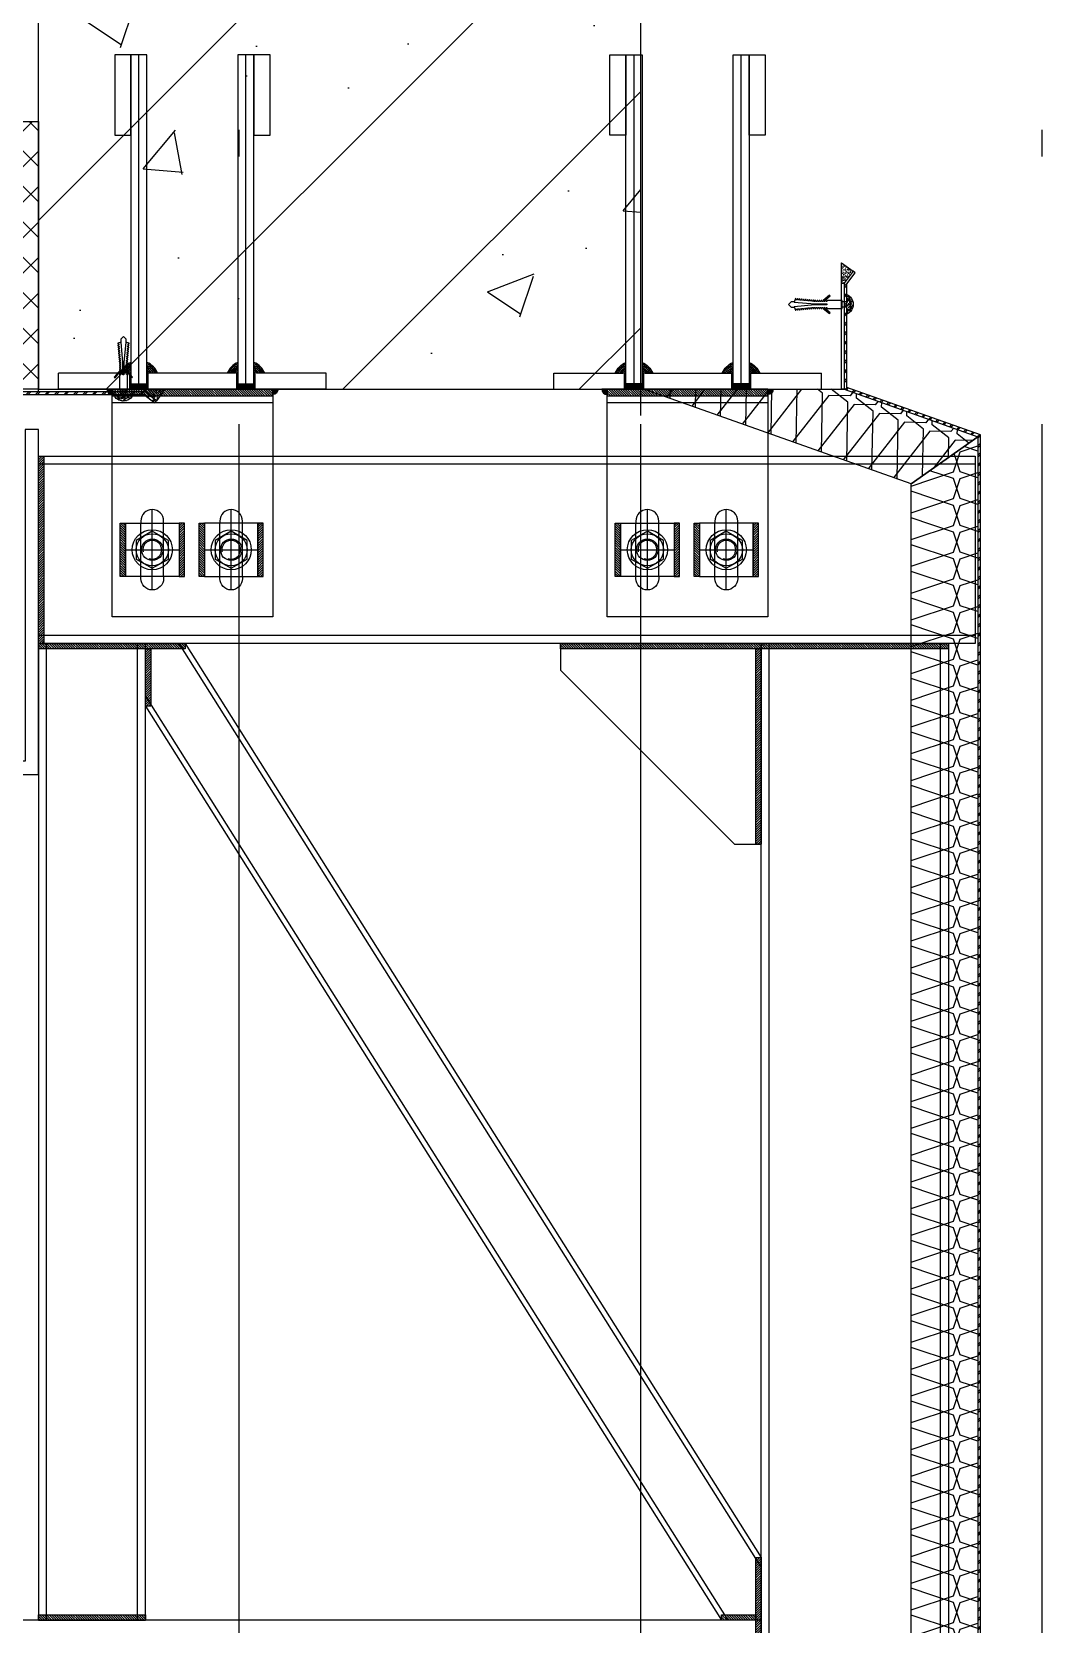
# Model space of a CAD drawing. Header units: millimetres. Extents: x 434053 to 1059003, y -2417481 to 936527.
# Drawn here: x 562709 to 563464, y -2235309 to -2234119 of the extents above; entities that cross this region are included whole.
import ezdxf

# ---------------------------------------------------------------- set-up
doc = ezdxf.new("R2010")
doc.units = ezdxf.units.MM
doc.header["$LTSCALE"] = 1000
doc.header["$MEASUREMENT"] = 0
for name, pattern in [('CENTER', [2, 1.25, -0.25, 0.25, -0.25]), ('DOTE', [2.4200000000000004, 2, -0.2, 0.02, -0.2]), ('HIDDEN', [9.524999999999999, 6.35, -3.175])]:
    doc.linetypes.add(name, pattern=pattern)
doc.layers.get('Defpoints').update_dxf_attribs({"color": 6})
for name, color, linetype in [('DOTE', 16, 'DOTE'), ('ELASTROMER-V', 241, 'Continuous'), ('FASTENER', 191, 'Continuous'), ('GRID', 8, 'CENTER'), ('INSUL', 8, 'HIDDEN'), ('PUB_HATCH', 8, 'Continuous'), ('SILICONE', 8, 'Continuous'), ('STEEL', 3, 'Continuous'), ('STEEL-V', 71, 'Continuous'), ('WALL', 5, 'Continuous'), ('WELD', 6, 'Continuous'), ('标注二', 1, 'Continuous')]:
    doc.layers.add(name, color=color, linetype=linetype)
pattern_1 = [(45, (-81188.94440094358, 42668.95097916666), (-3.535533905932737, 3.535533905932739), []), (45, (-81188.23729416239, 42668.24387238547), (-3.535533905932737, 3.535533905932739), [])]
pattern_2 = [(108.4349488229, (2.499999999988631, -7.5), (-49.99999999996777, 130.0000000001095), [15.8115, -142.3023830085]), (18.43494882299999, (-47.50000000001137, -22.5), (99.99999999997308, 40.00000000013291), [47.435, -110.6788830085]), (71.565051177, (-2.500000000011369, -7.5), (3.514311404525923e-11, 19.99999999998654), [15.8115, -142.3023830084999]), (161.5650511771, (-2.500000000011369, 7.5), (-50.00000000005318, 10.00000000000964), [47.435, -110.6788830085])]

# ---------------------------------------------------------------- blocks, each defined once
blk = doc.blocks.new('*U551')
at = {"color": 0, "linetype": 'ByBlock'}
for p, q in [((-2.000000000000454, 0), (-2.000000000000454, -3.499999999977263)), ((1.999999999999545, 0), (1.999999999999545, -3.499999999977263))]:
    blk.add_line(p, q, dxfattribs=at)
blk.add_lwpolyline([(-3.631647999078154, 2.137003523466773, -0.0990596780167006), (-0.9599999999996952, 3.055712998712806), (-0.9599999999996952, 2.729140914976596), (0.9599999999996952, 2.729140914976596), (0.9599999999996952, 3.055712998712806, -0.0990596780167006), (3.631647999078154, 2.137003523466773, -0.2665876613401604), (4.199999999999477, 1.146785520481898), (4.199999999999477, 0.2400000000006912, -0.4142135623730937), (3.959999999999695, 0), (-3.959999999999695, 0, -0.4142135623731049), (-4.200000000000613, 0.2400000000006912), (-4.200000000000613, 1.146785520481898, -0.2665876613401604)], format="xyb", close=True, dxfattribs=at)
blk.add_lwpolyline([(-6.855000000000018, -12.99599999997735), (-3.000000000000453, -17.59199999997736), (-2.250000000000454, -17.96699999997736), (-2.250000000000454, -18.71699999997736), (-3.000000000000453, -18.71699999997736), (-3.000000000000453, -19.09199999997736), (-2.250000000000454, -19.46699999997736), (-2.250000000000454, -20.21699999997736), (-3.000000000000453, -20.21699999997736), (-3.000000000000453, -20.59199999997736), (-2.250000000000454, -20.96699999997736), (-2.250000000000454, -21.71699999997736), (-3.000000000000453, -21.71699999997736), (-3.000000000000453, -22.09199999997736), (-2.250000000000454, -22.46699999997736), (-2.250000000000454, -23.21699999997736), (-3.000000000000453, -23.21699999997736), (-3.000000000000453, -23.59199999997736), (-2.250000000000454, -23.96699999997736), (-2.250000000000454, -24.55649999997741), (-3.059999999999945, -24.48599999997714), (-3.105000000000018, -24.85949999997729), (-2.384999999999763, -25.29749999997739), (-2.445000000000163, -26.04449999997723), (-3.195000000000163, -25.97999999997728), (-3.224999999999909, -26.35349999997697), (-2.519999999999981, -26.79149999997752), (-2.580000000000381, -27.53999999997723), (-3.330000000000382, -27.47399999997742), (-3.360000000000127, -27.84749999997712), (-2.639999999999872, -28.28699999997752), (-2.7150000000006, -29.03399999997737), (-3.4650000000006, -28.96799999997757), (-3.494999999999436, -29.34149999997726), (-2.77500000000009, -29.7809999999772), (-2.849999999999909, -30.52799999997751), (-3.584999999999581, -30.46199999997725), (-3.615000000000236, -30.8354999999774), (-2.910000000000309, -31.27499999997735), (-2.969999999999799, -32.0219999999772), (-3.719999999999799, -31.95749999997725), (-3.750000000000453, -32.3309999999774), (-3.045000000000527, -32.76899999997704), (-3.105000000000018, -33.51599999997733), (-3.855000000000018, -33.45149999997694), (-3.884999999999764, -33.82499999997754), (-3.164999999999508, -34.26299999997718), (-3.240000000000236, -35.01149999997733), (-3.974999999999909, -34.94549999997708), (-4.019999999999982, -35.31899999997722), (-3.299999999999727, -35.75849999997762), (-3.360000000000127, -36.50549999997702), (-4.110000000000127, -36.43949999997722), (-4.139999999999872, -36.81299999997737), (-3.434999999999945, -37.25249999997732), (-3.494999999999436, -37.99949999997716), (-4.244999999999436, -37.93349999997736), (-4.27500000000009, -38.30699999997705), (-1.724999999999909, -39.28349999997727), (-0.3750000000004547, -23.88749999997754), (-0.3750000000004547, -14.87999999997737), (0.3749999999995452, -14.87999999997737), (0.3749999999995452, -23.88749999997754), (1.724999999999909, -39.28349999997727), (4.27500000000009, -38.30699999997705), (4.230000000000018, -37.93349999997736), (3.495000000000345, -37.99949999997716), (3.419999999999618, -37.25249999997732), (4.139999999999872, -36.81299999997737), (4.110000000000127, -36.43949999997722), (3.360000000000127, -36.50549999997702), (3.284999999999399, -35.75849999997762), (4.005000000000563, -35.31899999997722), (3.974999999999909, -34.94549999997708), (3.224999999999909, -35.01149999997733), (3.165000000000418, -34.26299999997718), (3.870000000000345, -33.82499999997754), (3.83999999999969, -33.45149999997694), (3.08999999999969, -33.51599999997733), (3.0300000000002, -32.76899999997704), (3.749999999999545, -32.3309999999774), (3.704999999999472, -31.95749999997725), (2.969999999999799, -32.0219999999772), (2.894999999999981, -31.27499999997735), (3.615000000000236, -30.8354999999774), (3.585000000000491, -30.46199999997725), (2.835000000000491, -30.52799999997751), (2.77500000000009, -29.7809999999772), (3.480000000000018, -29.34149999997726), (3.450000000000272, -28.96799999997757), (2.700000000000272, -29.03399999997737), (2.639999999999872, -28.28699999997752), (3.344999999999799, -27.84749999997712), (3.315000000000054, -27.47399999997742), (2.565000000000054, -27.53999999997723), (2.505000000000563, -26.79149999997752), (3.224999999999909, -26.35349999997697), (3.195000000000163, -25.97999999997728), (2.445000000000163, -26.04449999997723), (2.370000000000345, -25.29749999997739), (3.08999999999969, -24.85949999997729), (3.059999999999945, -24.48599999997714), (2.249999999999545, -24.55649999997741), (2.249999999999545, -23.96699999997736), (2.999999999999545, -23.59199999997736), (2.999999999999545, -23.21699999997736), (2.249999999999545, -23.21699999997736), (2.249999999999545, -22.46699999997736), (2.999999999999545, -22.09199999997736), (2.999999999999545, -21.71699999997736), (2.249999999999545, -21.71699999997736), (2.249999999999545, -20.96699999997736), (2.999999999999545, -20.59199999997736), (2.999999999999545, -20.21699999997736), (2.249999999999545, -20.21699999997736), (2.249999999999545, -19.46699999997736), (2.999999999999545, -19.09199999997736), (2.999999999999545, -18.71699999997736), (2.249999999999545, -18.71699999997736), (2.249999999999545, -17.96699999997736), (2.999999999999545, -17.59199999997736), (6.855000000000018, -12.99599999997735), (6.284999999999398, -12.51449999997749), (2.325000000000272, -17.21699999997736), (2.249999999999545, -17.21699999997736), (2.249999999999545, -16.46699999997736), (2.999999999999545, -16.09199999997736), (2.999999999999545, -15.34199999997736), (2.249999999999545, -15.34199999997736), (2.249999999999545, -14.96699999997736), (2.999999999999545, -14.96699999997736), (2.999999999999545, -3.499999999977263), (-3.000000000000453, -3.499999999977263), (-3.000000000000453, -14.96699999997736), (-2.250000000000454, -14.96699999997736), (-2.250000000000454, -15.34199999997736), (-3.000000000000453, -15.34199999997736), (-3.000000000000453, -16.09199999997736), (-2.250000000000454, -16.46699999997736), (-2.250000000000454, -17.21699999997736), (-2.3400000000006, -17.21699999997736), (-6.285000000000308, -12.51449999997749)], close=True, dxfattribs=at)
blk.add_lwpolyline([(-2.000000000000454, -39.17819117644785), (-2.000000000000454, -41.50724637678876), (-4.547e-13, -43.49999999997726), (1.999999999999545, -41.4927007299043), (1.999999999999545, -39.17819117644785)], dxfattribs=at)
blk = doc.blocks.new('*U462')
at = {"layer": 'INSUL'}
h = blk.add_hatch(dxfattribs=at)
h.set_pattern_fill('保温棉50', color=256, scale=2.5, angle=90, pattern_type=2)
h.set_pattern_definition(pattern_2)
h.paths.add_polyline_path([(-1.13686837721616e-11, 0), (49.99999999998863, 0), (49.99999999998863, 999.2060830324663), (-1.13686837721616e-11, 1034.52082868939)])
blk.add_lwpolyline([(-1.13686837721616e-11, 0), (49.99999999998863, 0), (49.99999999998863, 999.2060830324663), (-1.13686837721616e-11, 1034.52082868939)], close=True, dxfattribs=at)
blk = doc.blocks.new('*U463')
at = {"layer": 'INSUL'}
h = blk.add_hatch(dxfattribs=at)
h.set_pattern_fill('保温棉50', color=256, scale=2.5, angle=90, pattern_type=2)
h.set_pattern_definition(pattern_2)
h.paths.add_polyline_path([(-1.13686837721616e-11, 0), (49.99999999998797, 35.31474565691902), (49.99999999998737, 247.0422507644759), (-1.13686837721616e-11, 106.1067139745593)])
blk.add_lwpolyline([(-1.13686837721616e-11, 0), (49.99999999998797, 35.31474565691902), (49.99999999998737, 247.0422507644759), (-1.13686837721616e-11, 106.1067139745593)], close=True, dxfattribs=at)
blk = doc.blocks.new('*U558')
at = {"linetype": 'ByBlock'}
h = blk.add_hatch(dxfattribs=at)
h.set_pattern_fill('ANSI31', color=0, scale=10, style=0)
h.set_pattern_definition([(45, (-11236.54165084201, 18091.66922776581), (-0.8838834764831843, 0.8838834764831844), [])])
h.paths.add_polyline_path([(0, 0), (0, 5), (120.0000000002151, 5), (120.0000000002151, 0)])
at = {"layer": 'Defpoints'}
blk.add_lwpolyline([(0, 0), (0, 5), (120.0000000002151, 5), (120.0000000002151, 0), (0, 0)], dxfattribs=at)
blk = doc.blocks.new('dfbdfbfd')
at = {"layer": '标注二'}
h = blk.add_hatch(color=256, dxfattribs=at)
h.dxf.hatch_style = 1
edge = h.paths.add_edge_path()
edge.add_arc((0, 0), 4, 0, 90)
edge.add_line((0, 4), (0, 0))
edge.add_line((0, 0), (4, 0))
blk.add_lwpolyline([(0, 4), (0, 0), (4, 0)], dxfattribs=at)
blk.add_arc((0, 0), 4, 0, 90, dxfattribs=at)
blk = doc.blocks.new('*U557')
at = {"linetype": 'ByBlock'}
h = blk.add_hatch(dxfattribs=at)
h.set_pattern_fill('ANSI31', color=0, scale=10, style=0)
h.set_pattern_definition([(45, (-11316.54245622916, 18090.66922785755), (-0.8838834764831843, 0.8838834764831844), [])])
h.paths.add_polyline_path([(0, 0), (0, 4.000000091740352), (39.99919461305888, 4.000000091740352), (39.99919461305888, 0)])
at = {"layer": 'Defpoints'}
blk.add_lwpolyline([(0, 0), (0, 4.000000091740352), (39.99919461305888, 4.000000091740352), (39.99919461305888, 0), (0, 0)], dxfattribs=at)
blk = doc.blocks.new('M16.1')
at = {"color": 0, "linetype": 'ByBlock'}
blk.add_lwpolyline([(-6.928203230275528, 12), (-13.856406460551, 0), (-6.928203230275528, -12), (6.928203230275471, -12), (13.856406460551, 0), (6.928203230275528, 12)], close=True, dxfattribs=at)
for radius in [15, 12, 8]:
    blk.add_circle((0, 0), radius, dxfattribs=at)
at = {"color": 0, "linetype": 'HIDDEN'}
blk.add_arc((0, 0), 7, 158.3956987557166, 103.2373840758145, dxfattribs=at)
blk = doc.blocks.new('*U559')
at = {"layer": 'GRID'}
for p, q in [((-40, 0), (-40, -250)), ((40, 0), (40, -250))]:
    blk.add_line(p, q, dxfattribs=at)
at = {"layer": 'SILICONE'}
for p, q in [((-33, -1), (-47, -1)), ((-33, -2), (-47, -2)), ((-33, -3), (-47, -3)), ((-33, -4), (-47, -4)), ((-46, -5), (-47, -5)), ((-46, -6), (-47, -6)), ((-46, -7), (-47, -7)), ((-46, -8), (-47, -8)), ((-46, -9), (-47, -9)), ((-46, -10), (-47, -10)), ((-46, -11), (-47, -11)), ((-33, -5), (-34, -5)), ((-33, -6), (-34, -6)), ((-33, -7), (-34, -7)), ((-33, -8), (-34, -8)), ((-33, -9), (-34, -9)), ((-33, -10), (-34, -10)), ((-33, -11), (-34, -11)), ((47, -1), (33, -1)), ((47, -2), (33, -2)), ((47, -3), (33, -3)), ((47, -4), (33, -4)), ((34, -5), (33, -5)), ((34, -6), (33, -6)), ((34, -7), (33, -7)), ((34, -8), (33, -8)), ((34, -9), (33, -9)), ((34, -10), (33, -10)), ((34, -11), (33, -11)), ((47, -5), (46, -5)), ((47, -6), (46, -6)), ((47, -7), (46, -7)), ((47, -8), (46, -8)), ((47, -9), (46, -9)), ((47, -10), (46, -10)), ((47, -11), (46, -11))]:
    blk.add_line(p, q, dxfattribs=at)
for centre, radius, start, end in [((-40.75735931287636, -6.75735931287636), 14.24264068711898, 201.5981609833242, 248.4018390148184), ((-40.75735931287636, -6.75735931287636), 13.24264068711898, 203.3215476095088, 246.6784523902998), ((-40.75735931287636, -6.75735931287636), 12.24264068711898, 205.3551526338846, 244.6448473679793), ((-40.75735931287636, -6.75735931287636), 11.24264068711898, 207.7955251477108, 242.2044748501437), ((-40.75735931287636, -6.75735931287636), 10.24264068711898, 210.7867782692484, 239.2132217309307), ((-40.75735931287636, -6.75735931287636), 9.242640687118977, 214.5568206126506, 235.4431793894321), ((-40.75735931287636, -6.75735931287636), 8.242640687118977, 219.4970855407436, 230.5029144568808), ((-39.24264068712364, -6.75735931287636), 14.24264068711898, 291.5981609833242, 338.4018390166758), ((-39.24264068712364, -6.75735931287636), 13.24264068711898, 293.3215476097002, 336.6784523904911), ((-39.24264068712364, -6.75735931287636), 12.24264068711898, 295.3551526338846, 334.6448473661153), ((-39.24264068712364, -6.75735931287636), 11.24264068711898, 297.7955251479924, 332.2044748522892), ((-39.24264068712364, -6.75735931287636), 10.24264068711898, 300.7867782690693, 329.2132217307516), ((-39.24264068712364, -6.75735931287636), 9.242640687118977, 304.5568206126506, 325.4431793873494), ((-39.24264068712364, -6.75735931287636), 8.242640687118977, 309.4970855431192, 320.5029144565874), ((39.24264068712364, -6.75735931287636), 14.24264068711898, 201.5981609833242, 248.4018390148184), ((39.24264068712364, -6.75735931287636), 13.24264068711898, 203.3215476095088, 246.6784523902998), ((39.24264068712364, -6.75735931287636), 12.24264068711898, 205.3551526338846, 244.6448473679793), ((39.24264068712364, -6.75735931287636), 11.24264068711898, 207.7955251477108, 242.2044748501437), ((39.24264068712364, -6.75735931287636), 10.24264068711898, 210.7867782692484, 239.2132217309307), ((39.24264068712364, -6.75735931287636), 9.242640687118977, 214.5568206126506, 235.4431793894321), ((39.24264068712364, -6.75735931287636), 8.242640687118977, 219.4970855407436, 230.5029144568808), ((40.75735931287636, -6.75735931287636), 14.24264068711898, 291.5981609833242, 338.4018390166758), ((40.75735931287636, -6.75735931287636), 13.24264068711898, 293.3215476097002, 336.6784523904911), ((40.75735931287636, -6.75735931287636), 12.24264068711898, 295.3551526338846, 334.6448473661153), ((40.75735931287636, -6.75735931287636), 11.24264068711898, 297.7955251479924, 332.2044748522892), ((40.75735931287636, -6.75735931287636), 10.24264068711898, 300.7867782690693, 329.2132217307516), ((40.75735931287636, -6.75735931287636), 9.242640687118977, 304.5568206126506, 325.4431793873494), ((40.75735931287636, -6.75735931287636), 8.242640687118977, 309.4970855431192, 320.5029144565874)]:
    blk.add_arc(centre, radius, start, end, dxfattribs=at)
at = {"layer": 'STEEL'}
for p, q in [((-100, 0), (-100, -12)), ((-100, 0), (100, 0)), ((100, 0), (100, -12)), ((-100, -12), (-48, -12)), ((-32, -12), (34, -12)), ((46, -12), (100, -12))]:
    blk.add_line(p, q, dxfattribs=at)
for points in [[(-47, 0), (-47, -12)], [(-33, -12), (-33, 0)], [(33, 0), (33, -12)], [(47, -12), (47, 0)]]:
    blk.add_lwpolyline(points, dxfattribs=at)
for points in [[(-46, -2), (-46, -250), (-34, -250), (-34, -2)], [(34, -2), (34, -250), (46, -250), (46, -2)], [(-58, -190), (-58, -250), (-46, -250), (-46, -190)], [(46, -190), (46, -250), (58, -250), (58, -190)]]:
    blk.add_lwpolyline(points, close=True, dxfattribs=at)
blk = doc.blocks.new('A$C10057B61')
at = {"layer": 'INSUL'}
h = blk.add_hatch(dxfattribs=at)
h.set_pattern_fill('ANSI37', color=256, scale=150)
h.set_pattern_definition([(45, (-96306.67181915639, -38461.24517889554), (-13.25825214724776, 13.25825214724777), []), (135, (-96306.67181915639, -38461.24517889554), (-13.25825214724777, -13.25825214724776), [])])
h.paths.add_polyline_path([(15080.85949346831, 12719.60593944415), (15468.85945103632, 12719.6059395764), (15468.85945103632, 12519.60593947582), (15080.85949346831, 12519.60593934404)])
at = {"layer": 'SILICONE'}
h = blk.add_hatch(dxfattribs=at)
h.set_pattern_fill('AR-SAND', color=256, angle=360, style=0)
h.set_pattern_definition([(37.49999999999999, (-80192.9610091006, -6508.219308985397), (-0.06299335810960767, 1.926823769013159), [0, -1.519999999999995, 0, -1.699999999999995, 0, -1.624999999999995]), (7.499999999999979, (-80192.9610091006, -6508.219308985397), (1.769776705267728, 2.82214606522974), [0, -0.82, 0, -1.37, 0, -0.525]), (327.5, (-80194.19100910058, -6508.219308985397), (3.114141861751495, 0.005659053536964179), [0, -0.5, 0, -1.8, 0, -2.35]), (317.5, (-80194.19100910058, -6508.219308985397), (3.006126604572294, 0.8776755649342486), [0, -0.2499999999999983, 0, -1.179999999999987, 0, -1.349999999999987])])
h.paths.add_polyline_path([(16077.56017552828, 12607.74195057154), (16070.85945107252, 12598.98275419977), (16068.85945107252, 12598.98275419977), (16068.85945107252, 12614.08485140977)])
h = blk.add_hatch(dxfattribs=at)
h.set_pattern_fill('AR-SAND', color=256, angle=450, style=0)
h.set_pattern_definition([(127.5, (72828.90234613128, -4470.800385268871), (-1.926823769013159, -0.06299335810960754), [0, -1.52, 0, -1.7, 0, -1.625]), (97.49999999999993, (72828.90234613128, -4470.800385268871), (-2.82214606522974, 1.769776705267728), [0, -0.82, 0, -1.37, 0, -0.525]), (57.49999999999998, (72828.90234613128, -4472.030385268852), (-0.005659053536963988, 3.114141861751495), [0, -0.4999999999999993, 0, -1.799999999999997, 0, -2.349999999999994]), (47.49999999999999, (72828.90234613128, -4472.030385268852), (-0.8776755649342484, 3.006126604572294), [0, -0.2499999999999999, 0, -1.179999999999999, 0, -1.349999999999999])])
edge = h.paths.add_edge_path()
edge.add_line((16072.8594261047, 12575.72697409289), (16072.85942652177, 12590.3320470452))
edge.add_arc((16069.83445669035, 12583.02951065544), 7.904269745195347, -67.49893029558598, 67.49892702323092, ccw=False)
h = blk.add_hatch(dxfattribs=at)
h.set_pattern_fill('AR-SAND', color=256, angle=360, style=0)
h.set_pattern_definition([(37.50000000000001, (-1521.546873579966, -44240.43695571134), (-0.06299335810960767, 1.926823769013159), [0, -1.52, 0, -1.7, 0, -1.625]), (7.499999999999979, (-1521.546873579966, -44240.43695571134), (1.769776705267728, 2.82214606522974), [0, -0.82, 0, -1.37, 0, -0.525]), (327.5, (-1522.776873579947, -44240.43695571134), (3.114141861751495, 0.005659053536964179), [0, -0.5, 0, -1.8, 0, -2.35]), (317.5, (-1522.776873579947, -44240.43695571134), (3.006126604572294, 0.8776755649342486), [0, -0.2499999999999999, 0, -1.179999999999999, 0, -1.349999999999999])])
edge = h.paths.add_edge_path()
edge.add_line((15524.98048578168, 12515.60596431512), (15539.58555873399, 12515.60596389804))
edge.add_arc((15532.28302234423, 12518.63093372947), 7.904269745195375, 202.501069704357, 337.49892702317396, ccw=False)
h = blk.add_hatch(dxfattribs=at)
h.set_pattern_fill('AR-SAND', color=256, angle=270, style=0)
h.set_pattern_definition([(307.5, (-3558.965797296609, 108781.4263995206), (1.926823769013159, 0.0629933581096078), [0, -1.519999999999993, 0, -1.699999999999993, 0, -1.624999999999993]), (277.5, (-3558.965797296609, 108781.4263995206), (2.82214606522974, -1.769776705267728), [0, -0.82, 0, -1.37, 0, -0.525]), (237.5, (-3558.965797296609, 108782.6563995206), (0.005659053536964369, -3.114141861751495), [0, -0.5, 0, -1.8, 0, -2.35]), (227.5, (-3558.965797296609, 108782.6563995206), (0.8776755649342488, -3.006126604572294), [0, -0.2499999999999978, 0, -1.179999999999983, 0, -1.349999999999983])])
h.paths.add_polyline_path([(15556.99546226021, 12510.90521489177), (15548.23626588867, 12517.6059393473), (15548.23626588867, 12519.6059393473), (15563.33836309845, 12519.6059393473)])
at = {"layer": 'STEEL-V', "linetype": 'ByBlock'}
h = blk.add_hatch(dxfattribs=at)
h.set_pattern_fill('Q119', color=256, scale=10, angle=315, style=0, pattern_type=2)
h.set_pattern_definition(pattern_1)
h.paths.add_polyline_path([(16172.8594605648, 12485.54131321749), (16072.85942346987, 12521.01853896631), (16072.85945107241, 12598.29206759576), (16079.13395897974, 12606.50776839349), (16077.56017552828, 12607.74195057154), (16070.85945107241, 12598.98275419977), (16070.85945107241, 12519.6059393473), (16170.8594605648, 12484.12872339133), (16170.8594605648, 11449.60789470188), (16120.85948055342, 11449.60801736452), (16120.85943303769, 11420.59557105554), (16127.56015749357, 11411.83637468377), (16129.13394094503, 11413.07055686181), (16122.85943303769, 11421.28625765955), (16122.85949688754, 11447.60801236471), (16172.8594605648, 11447.60788971325)])
h = blk.add_hatch(dxfattribs=at)
h.set_pattern_fill('Q119', color=256, scale=10, angle=315, style=0, pattern_type=2)
h.set_pattern_definition(pattern_1)
h.paths.add_polyline_path([(15466.85945103632, 12517.6059393473), (15466.8594684928, 12517.6059850445), (15120.85944438563, 12517.6059850445), (15120.85939687339, 12498.59561623773), (15127.56012132927, 12489.83641986595), (15129.13390478061, 12491.070602044), (15122.85939687339, 12499.28630284173), (15122.85946183885, 12515.60597172007), (15468.859410487, 12515.60597172007), (15468.85939303052, 12515.60599987162), (15547.54557928466, 12515.6059393473), (15555.7612800824, 12509.33143144008), (15556.99546226021, 12510.90521489177), (15548.23626588867, 12517.6059393473)])
at = {"layer": 'WELD'}
h = blk.add_hatch(dxfattribs=at)
h.set_pattern_fill('ANSI31', color=256, scale=10, angle=180, style=0)
h.set_pattern_definition([(225, (-76032.37151240627, -17371.09056661697), (0.8838834764831841, -0.8838834764831848), [])])
h.paths.add_polyline_path([(15468.859410487, 12329.6059393473), (15468.85941048688, 12469.6059393473), (15472.85560359177, 12469.6059393473), (15472.85560359177, 12329.6059393473)])
h = blk.add_hatch(dxfattribs=at)
h.set_pattern_fill('ANSI31', color=256, scale=10, angle=89.99999999999999, style=0)
h.set_pattern_definition([(135, (-14221.8370954775, 103830.8368622405), (-0.8838834764831848, -0.8838834764831841), [])])
h.paths.add_polyline_path([(15468.85941048688, 12329.6059393473), (15578.40886702854, 12329.6059393473), (15578.40886702854, 12325.60974624287), (15468.85941048688, 12325.60974624287)])
h = blk.add_hatch(dxfattribs=at)
h.set_pattern_fill('ANSI31', color=256, scale=10, angle=89.99999999999999, style=0)
h.set_pattern_definition([(135, (-13831.8370453997, 103830.8368622405), (-0.8838834764831848, -0.8838834764831841), [])])
h.paths.add_polyline_path([(15858.8594605648, 12329.6059393473), (16008.8594605648, 12329.6059393473), (16008.8594605648, 12325.60974624287), (15858.8594605648, 12325.60974624287)])
h = blk.add_hatch(dxfattribs=at)
h.set_pattern_fill('ANSI31', color=256, scale=10, angle=89.99999999999999, style=0)
h.set_pattern_definition([(135, (-13691.8370453997, 103830.8368622405), (-0.8838834764831848, -0.8838834764831841), [])])
h.paths.add_polyline_path([(16008.8594605648, 12329.6059393473), (16148.8594605648, 12329.6059393473), (16148.8594605648, 12325.60974624287), (16008.8594605648, 12325.60974624287)])
h = blk.add_hatch(dxfattribs=at)
h.set_pattern_fill('ANSI31', color=256, scale=10, angle=180, style=0)
h.set_pattern_definition([(225, (-75952.37151240616, -17515.08675972186), (0.8838834764831841, -0.8838834764831848), [])])
h.paths.add_polyline_path([(15548.85941048712, 12282.71223595692), (15548.859410487, 12325.60974624287), (15552.85560359177, 12325.60974624287), (15552.85560359189, 12282.71223595692)])
h = blk.add_hatch(dxfattribs=at)
h.set_pattern_fill('ANSI31', color=256, scale=10, angle=180, style=0)
h.set_pattern_definition([(225, (-75496.36765543325, -17515.08675972186), (0.8838834764831841, -0.8838834764831848), [])])
h.paths.add_polyline_path([(16004.86326745991, 12179.6059393473), (16004.86326745991, 12325.60974624287), (16008.8594605648, 12325.60974624287), (16008.85946056468, 12179.6059393473)])
h = blk.add_hatch(dxfattribs=at)
h.set_pattern_fill('ANSI31', color=256, scale=10, angle=180, style=0)
h.set_pattern_definition([(225, (-75496.36765543325, -18175.0868488173), (0.8838834764831841, -0.8838834764831848), [])])
h.paths.add_polyline_path([(16004.86326745991, 11519.60585025186), (16004.86326745979, 11646.4995536427), (16008.85946056456, 11646.4995536427), (16008.85946056468, 11519.60585025186)])
h = blk.add_hatch(dxfattribs=at)
h.set_pattern_fill('ANSI31', color=256, scale=10, angle=89.99999999999999, style=0)
h.set_pattern_definition([(135, (-14221.8370954775, 103104.8329662499), (-0.8838834764831848, -0.8838834764831841), [])])
h.paths.add_polyline_path([(15468.85941048688, 11603.60204335675), (15548.85941048688, 11603.60204335675), (15548.85941048688, 11599.60585025186), (15468.85941048688, 11599.60585025186)])
h = blk.add_hatch(dxfattribs=at)
h.set_pattern_fill('ANSI31', color=256, scale=10, angle=89.99999999999999, style=0)
h.set_pattern_definition([(135, (-13835.83323850459, 103104.8329662499), (-0.8838834764831848, -0.8838834764831841), [])])
h.paths.add_polyline_path([(15979.31000402325, 11603.60204335675), (16004.86326745979, 11603.60204335675), (16004.86326745979, 11599.60585025186), (15979.31000402325, 11599.60585025186)])
at = {"layer": 'Defpoints', "elevation": -6.746124249023136e-08}
for points in [[(15468.859410487, 12329.6059393473), (15468.85941048688, 12469.6059393473), (15472.85560359177, 12469.6059393473), (15472.85560359177, 12329.6059393473)], [(15468.85941048688, 12329.6059393473), (15578.40886702854, 12329.6059393473), (15578.40886702854, 12325.60974624287), (15468.85941048688, 12325.60974624287)], [(15858.8594605648, 12329.6059393473), (16008.8594605648, 12329.6059393473), (16008.8594605648, 12325.60974624287), (15858.8594605648, 12325.60974624287)], [(16008.8594605648, 12329.6059393473), (16148.8594605648, 12329.6059393473), (16148.8594605648, 12325.60974624287), (16008.8594605648, 12325.60974624287)], [(15548.85941048712, 12282.71223595692), (15548.859410487, 12325.60974624287), (15552.85560359177, 12325.60974624287), (15552.85560359189, 12282.71223595692)], [(16004.86326745991, 12179.6059393473), (16004.86326745991, 12325.60974624287), (16008.8594605648, 12325.60974624287), (16008.85946056468, 12179.6059393473)], [(16004.86326745991, 11519.60585025186), (16004.86326745979, 11646.4995536427), (16008.85946056456, 11646.4995536427), (16008.85946056468, 11519.60585025186)], [(15468.85941048688, 11603.60204335675), (15548.85941048688, 11603.60204335675), (15548.85941048688, 11599.60585025186), (15468.85941048688, 11599.60585025186)], [(15979.31000402325, 11603.60204335675), (16004.86326745979, 11603.60204335675), (16004.86326745979, 11599.60585025186), (15979.31000402325, 11599.60585025186)]]:
    blk.add_lwpolyline(points, close=True, dxfattribs=at)
at = {"layer": 'ELASTROMER-V', "linetype": 'HIDDEN'}
for points in [[(16068.85945107252, 12519.6059393473), (16068.85945107252, 12598.98275419977), (16070.85945107241, 12598.98275419977), (16070.85945107241, 12519.6059393473)], [(15468.85945103632, 12519.6059393473), (15548.23626588867, 12519.6059393473), (15548.23626588867, 12517.6059393473), (15468.85945103632, 12517.6059393473)]]:
    blk.add_lwpolyline(points, close=True, dxfattribs=at)
at = {"layer": 'GRID'}
for p, q in [((15918.8594605648, 11000.0002200664, -6.746124249023136e-08), (15918.8594605648, 13729.47241454246, -6.746124249023136e-08)), ((15553.85192220588, 12369.60828566505, -6.746100962095194e-08), (15553.85814141494, 12429.60359303001, -6.746100962095194e-08)), ((15612.83225473552, 12369.60828566505, -6.746124249023136e-08), (15612.83847394469, 12429.60359303001, -6.746124249023136e-08)), ((15923.85192227806, 12369.60828566505, -6.746100962095194e-08), (15923.85814148723, 12429.60359303001, -6.746100962095194e-08)), ((15982.83225480781, 12369.60828566505, -6.746124249023136e-08), (15982.83847401687, 12429.60359303001, -6.746124249023136e-08)), ((15533.85090151359, 12399.6063891449, -0.02065534409456577), (15573.84440796135, 12399.60595256602, -6.746100962095194e-08)), ((15592.84185794787, 12399.6059393473, -6.746124249023136e-08), (15632.82471707347, 12399.6230658656, -6.746124249023136e-08)), ((15903.85090158577, 12399.6063891449, -0.02065534409456577), (15943.84440803353, 12399.60595256602, -6.746100962095194e-08)), ((15962.84185802005, 12399.6059393473, -6.746124249023136e-08), (16002.82471714565, 12399.6230658656, -6.746124249023136e-08))]:
    blk.add_line(p, q, dxfattribs=at)
at = {"layer": 'INSUL', "elevation": -2.723429666302382e-08}
blk.add_lwpolyline([(15080.85949346831, 12719.60593944415), (15468.85945103632, 12719.6059395764), (15468.85945103632, 12519.60593947582), (15080.85949346831, 12519.60593934404)], close=True, dxfattribs=at)
at = {"layer": 'SILICONE'}
for points in [[(16077.56017552828, 12607.74195057154), (16070.85945107252, 12598.98275419977), (16068.85945107252, 12598.98275419977), (16068.85945107252, 12614.08485140977), (16077.56017552828, 12607.74195057154)], [(15556.99546226021, 12510.90521489177), (15548.23626588867, 12517.6059393473), (15548.23626588867, 12519.6059393473), (15563.33836309845, 12519.6059393473), (15556.99546226021, 12510.90521489177)]]:
    blk.add_lwpolyline(points, dxfattribs=at)
for points in [[(16072.8594261047, 12575.72697409289), (16072.8594265217, 12590.33204704523, -0.6681651147197814), (16072.8594261047, 12575.72697409289, -0.3678191468024997)], [(15524.98048578168, 12515.60596431512), (15539.58555873402, 12515.60596389836, -0.6681651147197814), (15524.98048578168, 12515.60596431512, -0.3678191468024997)]]:
    blk.add_lwpolyline(points, format="xyb", dxfattribs=at)
at = {"layer": 'STEEL'}
for p, q in [((15523.8594510362, 12509.59453450143, -0.03613991695992842), (15643.85945103643, 12509.59453450143, -0.03613991695992842)), ((15893.85945110838, 12509.59453450143, -0.03613991695992842), (16013.85945110861, 12509.59453450143, -0.03613991695992842))]:
    blk.add_line(p, q, dxfattribs=at)
blk.add_lwpolyline([(16172.8594605648, 12485.54131321749), (16072.85942346987, 12521.01853896631), (16072.85945107241, 12598.29206759576), (16079.13395897974, 12606.50776839349), (16077.56017552828, 12607.74195057154), (16070.85945107241, 12598.98275419977), (16070.85945107241, 12519.6059393473), (16170.8594605648, 12484.12872339133), (16170.8594605648, 11449.60789470188), (16120.85948055342, 11449.60801736452), (16120.85943303769, 11420.59557105554), (16127.56015749357, 11411.83637468377), (16129.13394094503, 11413.07055686181), (16122.85943303769, 11421.28625765955), (16122.85949688754, 11447.60801236471), (16172.8594605648, 11447.60788971325), (16172.8594605648, 12485.54131321749)], dxfattribs=at)
blk.add_lwpolyline([(15466.85945103632, 12517.6059393473), (15466.8594684928, 12517.6059850445), (15120.85944438563, 12517.6059850445), (15120.85939687339, 12498.59561623773), (15127.56012132927, 12489.83641986595), (15129.13390478061, 12491.070602044), (15122.85939687339, 12499.28630284173), (15122.85946183885, 12515.60597172007), (15468.859410487, 12515.60597172007), (15468.85939303052, 12515.60599987162), (15547.54557928466, 12515.6059393473), (15555.7612800824, 12509.33143144008), (15556.99546226021, 12510.90521489177), (15548.23626588867, 12517.6059393473)], close=True, dxfattribs=at)
for points, elevation in [([(15643.85944856005, 12349.60593773983), (15523.8594474867, 12349.60593947582), (15523.8594510362, 12519.60593947582), (15643.85945103643, 12519.60593947582)], 0.4978676923678126), ([(16013.85944863223, 12349.60593773983), (15893.85944755888, 12349.60593947582), (15893.85945110838, 12519.60593947582), (16013.85945110861, 12519.60593947582)], 0.4978676923678126), ([(15573.85295863717, 12379.6068753954), (15533.8529586636, 12379.60638925061), (15533.84884436347, 12419.6063890392), (15573.84884433704, 12419.60687518353)], -0.02065534409456577), ([(15592.83329119103, 12379.60686735436), (15632.83329116413, 12379.60634904634), (15632.83743762784, 12419.60634883121), (15592.83743765473, 12419.60686713923)], -0.02065534409479864), ([(15943.85295870935, 12379.6068753954), (15903.85295873578, 12379.60638925061), (15903.84884443565, 12419.6063890392), (15943.84884440922, 12419.60687518353)], -0.02065534409456577), ([(15962.83329126332, 12379.60686735436), (16002.83329123643, 12379.60634904634), (16002.83743770013, 12419.60634883121), (15962.83743772702, 12419.60686713923)], -0.02065534409479864)]:
    blk.add_lwpolyline(points, close=True, dxfattribs=dict(at, elevation=elevation))
at = {"layer": 'STEEL-V', "linetype": 'HIDDEN'}
for p, q in [((16168.8594605648, 12463.6059393473, -6.746124249023136e-08), (15468.85941048688, 12463.6059393473, -6.746124249023136e-08)), ((15545.33955881814, 12379.60522263357, -6.746101511655591e-08), (15545.33955881814, 12419.606718353, -6.746101511655591e-08)), ((15562.33955881966, 12379.60533925286, -6.746101511655591e-08), (15562.33907265891, 12419.60668519186, -0.02065534409457127)), ((15604.3198913479, 12379.60522263357, -6.746124249023136e-08), (15604.3198913479, 12419.606718353, -6.746124249023136e-08)), ((15621.31989134941, 12379.60533925286, -6.746124249023136e-08), (15621.31940518867, 12419.60668519186, -0.02065534409479864)), ((15915.33955889044, 12379.60522263357, -6.746101511655591e-08), (15915.33955889044, 12419.606718353, -6.746101511655591e-08)), ((15932.33955889195, 12379.60533925286, -6.746101511655591e-08), (15932.33907273109, 12419.60668519186, -0.02065534409457127)), ((15974.31989142019, 12379.60522263357, -6.746124249023136e-08), (15974.31989142019, 12419.606718353, -6.746124249023136e-08)), ((15991.31989142159, 12379.60533925286, -6.746124249023136e-08), (15991.31940526085, 12419.60668519186, -0.02065534409479864)), ((16168.8594605648, 12335.6059393473, -6.746124249023136e-08), (15468.85941048688, 12335.6059393473, -6.746124249023136e-08)), ((15474.85941048688, 11599.60585025186, -6.746124249023136e-08), (15474.85941048688, 12329.6059393473, -6.746124249023136e-08)), ((15542.85941048688, 11599.60585025186, -6.746124249023136e-08), (15542.85941048688, 12329.6059393473, -6.746124249023136e-08)), ((15573.68095398182, 12329.6059393473, -6.746124249023136e-08), (16008.8594605648, 11638.99656110024, -6.746124249023136e-08)), ((16014.8594605648, 11469.60593986232, -6.746124249023136e-08), (16014.8594605648, 12329.6059393473, -6.746124249023136e-08)), ((16142.8594605648, 11469.60593986232, -6.746124249023136e-08), (16142.8594605648, 12329.6059393473, -6.746124249023136e-08)), ((15548.859410487, 12290.21522849938, -6.746124249023136e-08), (15984.03791706986, 11599.60585025186, -6.746124249023136e-08))]:
    blk.add_line(p, q, dxfattribs=at)
at = {"layer": 'STEEL-V'}
for p, q in [((15578.40886702854, 12329.6059393473, -6.746124249023136e-08), (16008.8594605648, 11646.4995536427, -6.746124249023136e-08)), ((15548.859410487, 12282.71223595692, -6.746124249023136e-08), (15979.31000402325, 11599.60585025186, -6.746124249023136e-08))]:
    blk.add_line(p, q, dxfattribs=at)
at = {"layer": 'STEEL-V', "elevation": -6.746124249023136e-08}
for points in [[(15458.85941048688, 12489.6059393473), (15458.85941048688, 12241.6059393445), (15268.85889281589, 12241.6059393445), (15268.85889281589, 12231.6059393445), (15468.85941048688, 12231.6059393445), (15468.85941048688, 12489.6059393473)], [(15468.85941048688, 12469.6059393473), (16168.8594605648, 12469.6059393473), (16168.8594605648, 12329.6059393473), (15468.859410487, 12329.6059393473)], [(15468.85941048688, 12329.6059393473), (15468.85941048688, 11599.60585025186), (15548.85941048688, 11599.60585025186), (15548.859410487, 12329.6059393473)], [(16008.8594605648, 12329.6059393473), (15858.8594605648, 12329.6059393473), (15858.8594605648, 12309.6059393473), (15988.8594605648, 12179.6059393473), (16008.8594605648, 12179.6059393473)], [(16008.8594605648, 11599.60585025186), (15218.85941516096, 11599.60585025186), (15218.85941516096, 11519.60585025186), (16008.8594605648, 11519.60585025186)]]:
    blk.add_lwpolyline(points, close=True, dxfattribs=at)
for points in [[(15562.33955883468, 12419.60538046155), (15562.33953942126, 12421.10359590128, 0.9999999999994057), (15545.33953942126, 12421.10359590128), (15545.33955883759, 12419.60516018048)], [(15621.31989136443, 12419.60538046155), (15621.31987195101, 12421.10359590128, 0.9999999999994057), (15604.31987195101, 12421.10359590128), (15604.31989136734, 12419.60516018048)], [(15932.33955890697, 12419.60538046155), (15932.33953949343, 12421.10359590128, 0.9999999999994057), (15915.33953949343, 12421.10359590128), (15915.33955890976, 12419.60516018048)], [(15991.31989143672, 12419.60538046155), (15991.31987202319, 12421.10359590128, 0.9999999999994057), (15974.31987202319, 12421.10359590128), (15974.31989143952, 12419.60516018048)], [(15562.33955883468, 12379.60649823351), (15562.33953942126, 12378.10828279378, -0.9999999999994057), (15545.33953942126, 12378.10828279378), (15545.33955883759, 12379.60671851458)], [(15621.31989136443, 12379.60649823351), (15621.31987195101, 12378.10828279378, -0.9999999999994057), (15604.31987195101, 12378.10828279378), (15604.31989136734, 12379.60671851458)], [(15932.33955890697, 12379.60649823351), (15932.33953949343, 12378.10828279378, -0.9999999999994057), (15915.33953949343, 12378.10828279378), (15915.33955890976, 12379.60671851458)], [(15991.31989143672, 12379.60649823351), (15991.31987202319, 12378.10828279378, -0.9999999999994057), (15974.31987202319, 12378.10828279378), (15974.31989143952, 12379.60671851458)]]:
    blk.add_lwpolyline(points, format="xyb", dxfattribs=at)
blk.add_lwpolyline([(16008.8594605648, 11469.60593986232), (16008.8594605648, 12329.6059393473), (16148.8594605648, 12329.6059393473), (16148.8594605648, 11469.60593986232)], dxfattribs=at)
at = {"layer": 'FASTENER'}
for name, p, rotation in [('*U551', (16072.8594263132, 12583.02951056883), 270), ('*U551', (15532.28302225785, 12515.60596410651), 180), ('M16.1', (15553.85503181047, 12399.6059393473, -6.746101511655591e-08), 90), ('M16.1', (15612.83536434011, 12399.6059393473, -6.746124249023136e-08), 90), ('M16.1', (15923.85503188265, 12399.6059393473, -6.746101511655591e-08), 90), ('M16.1', (15982.83536441228, 12399.6059393473, -6.746124249023136e-08), 90)]:
    blk.add_blockref(name, p, dxfattribs=dict(at, rotation=rotation))
at = {"layer": 'INSUL', "xscale": -1, "rotation": 70.46673347523951}
blk.add_blockref('*U463', (16170.8594605648, 12484.12872339087), dxfattribs=at)
at = {"layer": 'INSUL', "xscale": -1}
blk.add_blockref('*U462', (16170.8594605648, 11449.60789470188), dxfattribs=at)
at = {"layer": 'STEEL', "linetype": 'ByBlock', "rotation": 180}
blk.add_blockref('*U559', (15583.85945103632, 12519.60593947582, -2.723429666302382e-08), dxfattribs=at)
at = {"layer": 'STEEL', "linetype": 'ByBlock', "xscale": -1, "rotation": 180}
blk.add_blockref('*U559', (15953.8594511085, 12519.60593947582, -2.723429666302382e-08), dxfattribs=at)
at = {"layer": 'STEEL', "rotation": 180.0000051575928}
for p in [(15523.8594510362, 12519.60614005569, -2.723429666302382e-08), (15893.85945110838, 12519.60614005569, -2.723429666302382e-08)]:
    blk.add_blockref('dfbdfbfd', p, dxfattribs=at)
at = {"layer": 'STEEL', "xscale": -1, "rotation": 180}
for p in [(15643.85945103643, 12519.60614455678, -0.03613991695992842), (16013.85945110861, 12519.60614455678, -0.03613991695992842)]:
    blk.add_blockref('dfbdfbfd', p, dxfattribs=at)
at = {"layer": 'WELD', "xscale": -1}
for name, p, rotation in [('*U558', (15523.8594510362, 12519.60593947582, -2.723429666302382e-08), 180), ('*U558', (15893.85945110838, 12519.60593947582, -2.723429666302382e-08), 180), ('*U557', (15573.85295863671, 12379.60635708738, -6.746100962095194e-08), 270.0244963745407), ('*U557', (15632.83329116413, 12379.60634904634, -6.746124249023136e-08), 270.0245424454506), ('*U557', (15943.852958709, 12379.60635708738, -6.746100962095194e-08), 270.0244963745407), ('*U557', (16002.83329123643, 12379.60634904634, -6.746124249023136e-08), 270.0245424454506)]:
    blk.add_blockref(name, p, dxfattribs=dict(at, rotation=rotation))
at = {"layer": 'WELD'}
for p, rotation in [((15533.8529586636, 12379.60638925061, -6.746100962095194e-08), 89.9754114836394), ((15592.83329119103, 12379.60634904634, -6.746124249023136e-08), 89.97545755454938), ((15903.85295873578, 12379.60638925061, -6.746100962095194e-08), 89.9754114836394), ((15962.83329126332, 12379.60634904634, -6.746124249023136e-08), 89.97545755454938)]:
    blk.add_blockref('*U557', p, dxfattribs=dict(at, rotation=rotation))

msp = doc.modelspace()

# ---------------------------------------------------------------- hatches: boundary and pattern name
at = {"layer": 'PUB_HATCH'}
h = msp.add_hatch(dxfattribs=at)
h.set_pattern_fill('钢筋混凝土', color=256, scale=50, style=0)
h.set_pattern_definition([(45, (-1713816.564053446, -1462982.770222605), (-88.38834764831843, 88.38834764831844), []), (49.99999999999999, (-1713816.564053446, -1462982.770222605), (358.6300913003767, -31.37606749129755), [37.5, -412.5]), (355, (-1713816.564053446, -1462982.770222605), (-69.3756668065, 376.0960668500059), [30, -330]), (100.4514, (-1713786.678213446, -1462985.384892605), (289.2546908570108, 344.7197710304768), [31.870095, -350.571056]), (46.18420000000002, (-1713816.564053446, -1462882.770222605), (533.6205243128222, -82.75950716450905), [56.24999999999999, -618.7499999999999]), (96.6356, (-1713772.095680946, -1462889.666876104), (467.3313527743517, 487.0589354502209), [47.805144, -525.8565]), (351.1842, (-1713816.564053446, -1462882.770222605), (467.3309725668136, 487.0593004626623), [45, -495]), (21, (-1713766.564053446, -1462907.770222605), (298.4535260592309, -201.3094453326694), [37.5, -412.5]), (326.0000000000001, (-1713766.564053446, -1462907.770222605), (121.6576659607909, 362.5750225234265), [30, -330]), (71.4514, (-1713741.692936945, -1462924.546025604), (420.111314290745, 161.2652483549762), [31.870095, -350.571056]), (37.50000000000001, (-1713816.564053446, -1462982.770222605), (6.079927658645334, 166.4469269156558), [0, -326, 0, -335, 0, -331.25]), (7.499999999999999, (-1713816.564053446, -1462982.770222605), (131.5347687210743, 197.2058559411801), [0, -191, 0, -318.5, 0, -126.25]), (327.5, (-1713928.064053446, -1462982.770222605), (266.9112180862045, -11.27743586718988), [0, -125, 0, -390, 0, -517.5]), (317.5, (-1713978.064053446, -1462982.770222605), (291.5930846711931, 50.05249116615887), [0, -162.5, 0, -259, 0, -367.5])])
h.paths.add_polyline_path([(563163.7447204418, -2234385.662089486), (563163.7447204418, -2233685.662089488), (562863.744720853, -2233768.995422741), (562713.7447204379, -2233935.66208934), (562713.7447204418, -2234385.662089486)])

# ---------------------------------------------------------------- linework, layer by layer
at = {"layer": 'DOTE'}
for p, q in [((562863.7447202946, -2253351.742089622), (562863.7447202946, -2230335.662089621)), ((563163.7447202946, -2253351.742089622), (563163.7447202946, -2230335.662089621)), ((563463.7447202946, -2253351.742089622), (563463.7447202946, -2230335.662089621))]:
    msp.add_line(p, q, dxfattribs=at)
at = {"layer": 'WALL'}
for p, q in [((563163.7447204418, -2234385.662089486), (563163.7447204418, -2233685.662089488)), ((562713.7447204418, -2234385.662089486), (562713.7447204379, -2233935.66208934)), ((562713.7447204418, -2234385.662089486), (563163.7447204418, -2234385.662089486))]:
    msp.add_line(p, q, dxfattribs=at)

# ---------------------------------------------------------------- block references
msp.add_blockref('A$C10057B61', (547244.8847612706, -2246905.268028968))

doc.saveas('drawing.dxf')
